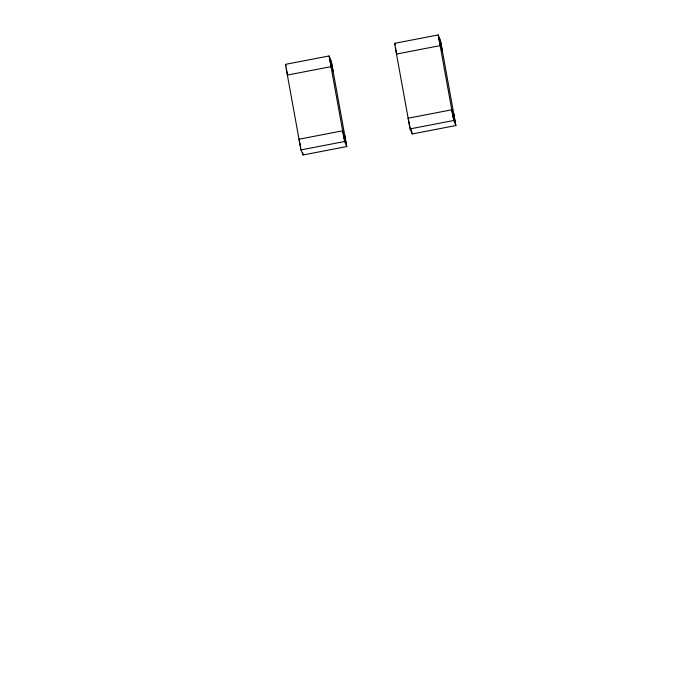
<?xml version="1.0" encoding="UTF-8"?>
<svg xmlns="http://www.w3.org/2000/svg" width="699" height="699" viewBox="0 0 699 699"><rect width="100%" height="100%" fill="white"/><g stroke="black" fill="none" stroke-linecap="round" stroke-linejoin="round"><path stroke-width="1.05" d="M285.428 64.369L329.072 55.964L331.247 61.023L346.783 146.554L303.139 154.96L300.954 149.909L285.428 64.369L286.153 66.055M394.551 43.355L438.194 34.95L440.37 40L455.905 125.54L412.253 133.946L410.077 128.896L394.551 43.355L395.276 45.042M300.954 149.909L344.607 141.504L346.783 146.554M410.077 128.896L453.73 120.481L455.905 125.54M442.318 50.695L440.615 42.115L438.92 38.183L440.379 46.204L440.134 45.645L396.49 54.05L396.735 54.609L395.459 47.593M453.966 114.846L453.721 114.287L455.18 122.308L453.485 118.376L451.79 109.795L408.137 118.201L409.832 126.781M410.261 127.76L411.528 130.713M333.196 71.709L331.492 63.128L329.806 59.197L331.256 67.218L331.02 66.658L287.368 75.064L287.612 75.623L286.337 68.607M344.843 135.859L344.598 135.3L346.057 143.321L344.362 139.389L342.667 130.809L299.015 139.215L300.719 147.795M438.194 34.95L453.73 120.481M411.868 131.805L412.253 133.946M329.072 55.964L344.607 141.504M302.746 152.819L303.139 154.96"/></g></svg>
